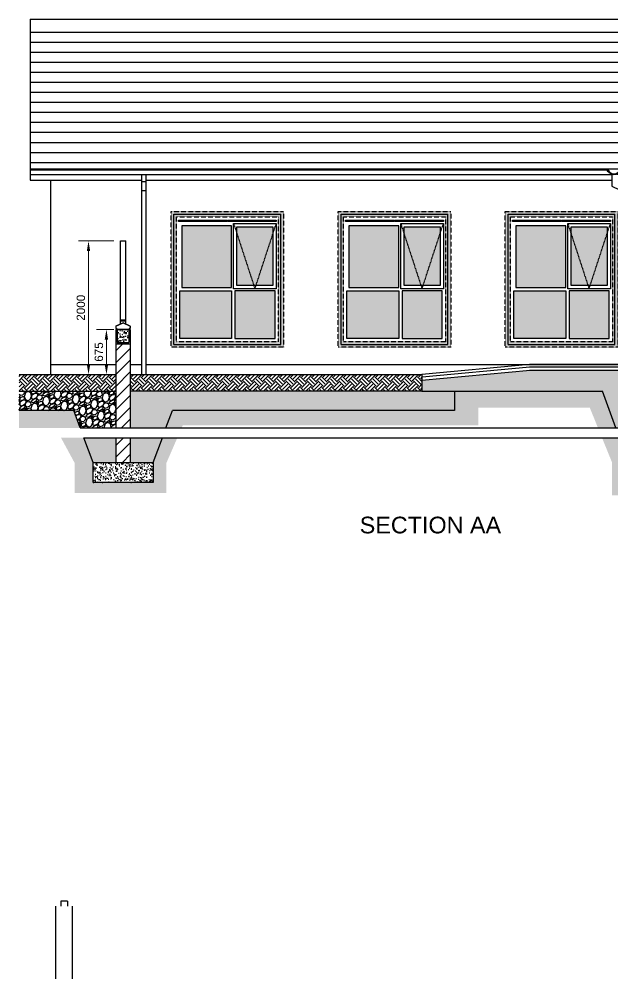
# Model space of a CAD drawing. Header units: inches. Extents: x -48459 to 205009, y 10398 to 54474.
# Drawn here: x -469 to 8413, y 38853 to 53145 of the extents above; entities that cross this region are included whole.
import ezdxf

# ---------------------------------------------------------------- set-up
doc = ezdxf.new("R2010")
doc.units = ezdxf.units.IN
doc.header["$MEASUREMENT"] = 0
for name, pattern in [('14-08 - Household Unit Master X-ref$0$DASHED2', [9.525, 6.35, -3.175]), ('DASHED', [19.05, 12.7, -6.35]), ('HIDDEN', [4.5, 1.5, -1.5, 1.5])]:
    doc.linetypes.add(name, pattern=pattern)
doc.layers.add('.', color=80, linetype='Continuous', lineweight=18)
for name, color, linetype in [('10-095_Xref_Sections$0$AR-Roof', 2, 'Continuous'), ('AA-HATCH', 8, 'Continuous'), ('AR-BRICK', 253, 'Continuous'), ('AR-DOOR-HATCH', 9, 'Continuous'), ('AR-FILL', 8, 'Continuous'), ('AR-FOOTPATH', 2, 'Continuous'), ('AR-FOUNDATION', 6, 'Continuous'), ('AR-Hat', 8, 'Continuous'), ('AR-HIDDEN-OVER', 8, 'DASHED'), ('AR-NEW-WALL', 2, 'Continuous'), ('AR-RAILING', 8, 'Continuous'), ('AR-RAINWATER', 8, 'Continuous'), ('AR-ROOF-LINE', 8, 'Continuous'), ('AR-RWP', 8, 'Continuous'), ('AR-WIND-FRAM', 4, 'Continuous'), ('AR-WIND-SILL', 8, 'Continuous'), ('QSS ELEVATION 2', 2, 'Continuous'), ('QSS ELEVATION 4', 8, 'Continuous')]:
    doc.layers.add(name, color=color, linetype=linetype)
doc.layers.add('AR-GRAVEL', color=252, linetype='Continuous', true_color=0x696969)
doc.styles.add('MS_1.100_5.0mm', font='arial.ttf', dxfattribs={"height": 500})
doc.styles.add('MS_1.50_2.5mm', font='arial.ttf', dxfattribs={"height": 125})
doc.dimstyles.new('MS_1.50_2.5mm', dxfattribs={"dimtxt": 125, "dimasz": 150, "dimexe": 150, "dimexo": 100, "dimgap": 50, "dimtad": 1, "dimtoh": 1, "dimdec": 0, "dimdsep": 46, "dimtxsty": 'MS_1.50_2.5mm', "dimcen": 150, "dimclre": 256, "dimclrt": 4, "dimadec": 0, "dimazin": 0, "dimtfac": 1, "dimtdec": 0, "dimtix": 1, "dimtmove": 2, "dimatfit": 2, "dimfxl": 1, "dimlwd": 18, "dimlwe": 18, "dimarcsym": 0})
pattern_1 = [(258.012788, (24.708, 245.205), (-485.640646, -2358.845727), [26.9072, -2663.8176]), (214.96974, (19.119, 218.885), (1978.4609691, 1373.2050808), [46.1736, -4571.18495]), (162.510447, (-18.718, 192.42), (2832.0508076, -905.2558883), [32.5576, -3223.2065]), (297.27369, (-61.268, 110.119), (-1826.7949192, 3564.1016151), [42.0476, -4162.7116]), (322.833654, (-42, 72.746), (-2066.0254038, 1578.460969), [41.231, -4081.8746]), (27.27369, (-9.144, 47.837), (-3564.1016151, -1826.7949192), [42.0476, -4162.7116]), (67.69424, (28.2295, 67.105), (-1251.6660498, -3032.0508076), [55.6058, -5504.9697]), (102.255328, (49.3346, 118.55), (-987.5644347, 4510.5117767), [52.4976, -5197.2643]), (151.429566, (38.191, 169.851), (-2685.640646, 1451.6660498), [42.19, -4176.8146]), (205.23636, (1.138, 190.028), (2005.2558883, 926.794919), [48.1664, -2360.1525]), (252.397438, (-42.431, 169.492), (-978.4609691, -3105.2558883), [62.2896, -6166.675]), (168.814075, (111.205, 207.387), (-1812.435565, 339.2304845), [21.2602, -2104.769]), (201.469234, (90.349, 211.512), (2451.6660498, 953.5898385), [40.4474, -4004.3023]), (255, (52.71, 196.71), (100, -173.2051), [28.2842, -254.5585]), (233.19859, (28.583, 210.492), (666.025404, 846.410162), [15.2316, -1507.923]), (321.80141, (19.46, 198.296), (-473.20508, 419.615242), [21.5406, -1055.4924]), (60.96376, (36.387, 184.976), (319.615242, 646.410162), [34.9858, -1131.2046]), (191.56505, (53.37, 215.564), (446.41016, 26.79492), [25.2982, -607.1573]), (46.38954, (-81, 140.296), (1432.0508076, 1519.6152423), [35.44, -3508.569]), (100.346176, (-56.555, 165.956), (407.179677, -2305.2558883), [29.7322, -2943.48155]), (323.19859, (33.368, 250.205), (-846.410162, 666.025404), [30.463, -1492.6916]), (13.61046, (57.76, 231.956), (-2032.0508076, -480.3847577), [35.44, -3508.569]), (9.443955, (-19, 32.91), (-1066.025404, -153.589838), [34.176, -1674.62475]), (324.77514, (14.713, 38.517), (-1966.0254038, 1405.2558883), [28.6356, -2834.9286]), (96.80141, (135.1, 78), (-153.589838, 1066.025404), [30.463, -1492.6916]), (47.354025, (131.492, 108.249), (-1851.6660498, -1992.820323), [33.5262, -3319.0847]), (99.443955, (50.23, 29), (153.589838, -1066.025404), [17.088, -1691.71275]), (131.30993, (124.708, 72), (-573.20508, 592.820323), [10.198, -1009.6059]), (195.96376, (117.976, 79.66), (619.61524, 126.79492), [41.231, -783.3901]), (216.009006, (78.335, 68.32), (1632.0508076, 1173.2050808), [38.21, -3782.7846]), (333.69007, (45.387, 169.387), (-373.20508, 246.41016), [28.8444, -692.26586]), (23.157227, (71.2436, 156.6025), (3144.4863729, 1353.5898385), [50.3588, -4985.5125]), (90.945396, (117.545, 176.406), (7.179677, -1612.435565), [20.5912, -2038.5348]), (120, (117.2, 197), (-273.2051, 73.2051), [12, -188]), (150.256437, (71.87, 71.517), (1392.820323, -812.4355653), [27.7848, -2750.704]), (78.012788, (47.746, 85.301), (485.640646, 2358.845727), [53.8144, -2636.9104]), (30, (58.92, 137.94), (73.2051, 273.2051), [52, -148]), (355.304846, (103.956, 163.942), (2432.0508076, -212.4355653), [31.6228, -3130.65486]), (284.054604, (135.473, 161.354), (226.79492, -792.820323), [29.1204, -1426.9016]), (237.645975, (142.545, 133.105), (-2290.8965344, -3632.0508076), [47.413, -4693.8948]), (205.426079, (117.172, 93.0526), (-2351.6660498, -1126.7949192), [50.1598, -4965.8147])]

# ---------------------------------------------------------------- blocks, each defined once
blk = doc.blocks.new('10-095_Xref_Sections$0$GUTTER')
at = {"layer": '10-095_Xref_Sections$0$AR-Roof', "color": 8}
for p, q in [((0, -110), (0, 0)), ((0, 0), (8, 0)), ((8, -16), (8, 0)), ((0, -110), (6, -110)), ((8, -10), (18, -20)), ((8, -16), (15, -23)), ((8, -110), (8, -53)), ((15, -23), (18, -20)), ((165, -44), (167, -37)), ((182, -44), (165, -44)), ((169, -37), (168, -42)), ((174, -52), (170, -52))]:
    blk.add_line(p, q, dxfattribs=at)
blk.add_circle((182, -52), 8, dxfattribs=at)
for centre, radius, start, end in [((6, -106), 4, 270, 317.1447), ((89, -16), 81, 180, 339.7767), ((89, -16), 89, 204.4791, 336.1406), ((39, -132), 37.7, 67.9221, 142.2284), ((168, -37), 1, 71.5554, 162.9214), ((169, -43), 1, 166.0307, 270), ((168, -37), 1, 346.0307, 71.5554)]:
    blk.add_arc(centre, radius, start, end, dxfattribs=at)
blk = doc.blocks.new('*D386')
at = {"layer": 'AR-RAILING', "lineweight": 18, "transparency": 16777216}
for p, q in [((946, 49824), (419, 49824)), ((946, 47824), (419, 47824))]:
    blk.add_line(p, q, dxfattribs=at)
at = {"layer": 'AR-RAILING', "color": 0, "lineweight": 18, "transparency": 16777216}
blk.add_line((569, 49674), (569, 47974), dxfattribs=at)
at = {"layer": 'AR-RAILING', "color": 0, "transparency": 16777216}
for points in [[(544, 49674), (594, 49674), (569, 49824)], [(544, 47974), (594, 47974), (569, 47824)]]:
    blk.add_solid(points, dxfattribs=at)
at = {"layer": 'Defpoints', "color": 0, "transparency": 16777216}
for p in [(1046, 49824), (569, 47824), (1046, 47824)]:
    blk.add_point(p, dxfattribs=at)
at = {"layer": 'AR-RAILING', "color": 4, "transparency": 16777216, "insert": (455, 48824), "char_height": 125, "attachment_point": 5, "rotation": 90, "style": 'MS_1.50_2.5mm'}
blk.add_mtext('2000', dxfattribs=at)
blk = doc.blocks.new('*D387')
at = {"layer": 'AR-RAILING', "lineweight": 18, "transparency": 16777216}
for p, q in [((946, 48499), (687, 48499)), ((946, 47824), (687, 47824))]:
    blk.add_line(p, q, dxfattribs=at)
at = {"layer": 'AR-RAILING', "color": 0, "lineweight": 18, "transparency": 16777216}
blk.add_line((837, 47974), (837, 48349), dxfattribs=at)
at = {"layer": 'AR-RAILING', "color": 0, "transparency": 16777216}
for points in [[(812, 48349), (862, 48349), (837, 48499)], [(812, 47974), (862, 47974), (837, 47824)]]:
    blk.add_solid(points, dxfattribs=at)
at = {"layer": 'Defpoints', "color": 0, "transparency": 16777216}
for p in [(837, 48499), (1046, 48499), (1046, 47824)]:
    blk.add_point(p, dxfattribs=at)
at = {"layer": 'AR-RAILING', "color": 4, "transparency": 16777216, "insert": (724, 48162), "char_height": 125, "attachment_point": 5, "rotation": 90, "style": 'MS_1.50_2.5mm'}
blk.add_mtext('675', dxfattribs=at)
blk = doc.blocks.new('A$Caa643124')
at = {"layer": '.', "true_color": 0xff0000, "transparency": 33554559}
h = blk.add_hatch(color=1, dxfattribs=at)
h.dxf.hatch_style = 1
h.paths.add_polyline_path([(1682, 2033), (0, 2033), (0, 0), (1682, 0)])
h.paths.add_polyline_path([(80, 1953), (1602, 1953), (1602, 80), (80, 80)], flags=16)
at = {"layer": 'AR-DOOR-HATCH'}
h = blk.add_hatch(color=254, dxfattribs=at)
h.paths.add_polyline_path([(904, 130), (130, 130), (130, 845), (904, 845)])
h.paths.add_polyline_path([(1554, 845), (954, 845), (954, 130), (1554, 130)])
h.paths.add_polyline_path([(1523, 1803), (984, 1803), (984, 925), (1523, 925)])
h.paths.add_polyline_path([(904, 1820), (160, 1820), (160, 895), (904, 895)])
at = {"color": 252, "linetype": '14-08 - Household Unit Master X-ref$0$DASHED2', "ltscale": 0.5}
for points in [[(1683, 0), (0, 0), (0, 2033), (1683, 2033)], [(1602, 80), (80, 80), (80, 1953), (1602, 1953)]]:
    blk.add_lwpolyline(points, close=True, dxfattribs=at)
at = {"layer": 'AR-HIDDEN-OVER', "linetype": 'HIDDEN'}
blk.add_lwpolyline([(934, 1853), (1253, 875), (1573, 1853)], dxfattribs=at)
at = {"layer": 'QSS ELEVATION 2', "color": 4}
for p, q in [((42, 42), (42, 1992)), ((42, 1992), (1641, 1992)), ((1641, 42), (1641, 1992)), ((42, 42), (1641, 42))]:
    blk.add_line(p, q, dxfattribs=at)
at = {"layer": 'QSS ELEVATION 4'}
for points in [[(110, 1903), (836, 1903), (836, 1883), (110, 1883)], [(846, 1903), (1573, 1903), (1573, 1883), (846, 1883)], [(904, 1820), (160, 1820), (160, 895), (904, 895)], [(904, 1820), (160, 1820), (160, 895), (904, 895)], [(1573, 875), (934, 875), (934, 1853), (1573, 1853)], [(1523, 925), (984, 925), (984, 1803), (1523, 1803)], [(904, 130), (130, 130), (130, 845), (904, 845)], [(1554, 845), (954, 845), (954, 130), (1554, 130)]]:
    blk.add_lwpolyline(points, close=True, dxfattribs=at)
blk = doc.blocks.new('A$C0193daba')
at = {"layer": '.', "true_color": 0xffff00, "transparency": 33554559}
h = blk.add_hatch(color=2, dxfattribs=at)
h.dxf.hatch_style = 1
h.paths.add_polyline_path([(1682, 2033), (0, 2033), (0, 0), (1682, 0)])
h.paths.add_polyline_path([(80, 1953), (1602, 1953), (1602, 80), (80, 80)], flags=16)
at = {"layer": 'AR-DOOR-HATCH'}
h = blk.add_hatch(color=254, dxfattribs=at)
h.paths.add_polyline_path([(904, 130), (130, 130), (130, 845), (904, 845)])
h.paths.add_polyline_path([(1554, 845), (954, 845), (954, 130), (1554, 130)])
h.paths.add_polyline_path([(1523, 1803), (984, 1803), (984, 925), (1523, 925)])
h.paths.add_polyline_path([(904, 1820), (160, 1820), (160, 895), (904, 895)])
at = {"color": 252, "linetype": '14-08 - Household Unit Master X-ref$0$DASHED2', "ltscale": 0.5}
for points in [[(1683, 0), (0, 0), (0, 2033), (1683, 2033)], [(1602, 80), (80, 80), (80, 1953), (1602, 1953)]]:
    blk.add_lwpolyline(points, close=True, dxfattribs=at)
at = {"layer": 'AR-HIDDEN-OVER', "linetype": 'HIDDEN'}
blk.add_lwpolyline([(934, 1853), (1253, 875), (1573, 1853)], dxfattribs=at)
at = {"layer": 'QSS ELEVATION 2', "color": 4}
for p, q in [((42, 42), (42, 1992)), ((42, 1992), (1641, 1992)), ((1641, 42), (1641, 1992)), ((42, 42), (1641, 42))]:
    blk.add_line(p, q, dxfattribs=at)
at = {"layer": 'QSS ELEVATION 4'}
for points in [[(110, 1903), (836, 1903), (836, 1883), (110, 1883)], [(846, 1903), (1573, 1903), (1573, 1883), (846, 1883)], [(904, 1820), (160, 1820), (160, 895), (904, 895)], [(904, 1820), (160, 1820), (160, 895), (904, 895)], [(1573, 875), (934, 875), (934, 1853), (1573, 1853)], [(1523, 925), (984, 925), (984, 1803), (1523, 1803)], [(904, 130), (130, 130), (130, 845), (904, 845)], [(1554, 845), (954, 845), (954, 130), (1554, 130)]]:
    blk.add_lwpolyline(points, close=True, dxfattribs=at)
blk = doc.blocks.new('A$C84c2942f')
at = {"layer": '.', "true_color": 0x0000ff, "transparency": 33554559}
h = blk.add_hatch(color=5, dxfattribs=at)
h.dxf.hatch_style = 1
h.paths.add_polyline_path([(1682, 2033), (0, 2033), (0, 0), (1682, 0)])
h.paths.add_polyline_path([(80, 1953), (1602, 1953), (1602, 80), (80, 80)], flags=16)
at = {"layer": 'AR-DOOR-HATCH'}
h = blk.add_hatch(color=254, dxfattribs=at)
h.paths.add_polyline_path([(904, 130), (130, 130), (130, 845), (904, 845)])
h.paths.add_polyline_path([(1554, 845), (954, 845), (954, 130), (1554, 130)])
h.paths.add_polyline_path([(1523, 1803), (984, 1803), (984, 925), (1523, 925)])
h.paths.add_polyline_path([(904, 1820), (160, 1820), (160, 895), (904, 895)])
at = {"color": 252, "linetype": '14-08 - Household Unit Master X-ref$0$DASHED2', "ltscale": 0.5}
for points in [[(1683, 0), (0, 0), (0, 2033), (1683, 2033)], [(1602, 80), (80, 80), (80, 1953), (1602, 1953)]]:
    blk.add_lwpolyline(points, close=True, dxfattribs=at)
at = {"layer": 'AR-HIDDEN-OVER', "linetype": 'HIDDEN'}
blk.add_lwpolyline([(934, 1853), (1253, 875), (1573, 1853)], dxfattribs=at)
at = {"layer": 'QSS ELEVATION 2', "color": 4}
for p, q in [((42, 42), (42, 1992)), ((42, 1992), (1641, 1992)), ((1641, 42), (1641, 1992)), ((42, 42), (1641, 42))]:
    blk.add_line(p, q, dxfattribs=at)
at = {"layer": 'QSS ELEVATION 4'}
for points in [[(110, 1903), (836, 1903), (836, 1883), (110, 1883)], [(846, 1903), (1573, 1903), (1573, 1883), (846, 1883)], [(904, 1820), (160, 1820), (160, 895), (904, 895)], [(904, 1820), (160, 1820), (160, 895), (904, 895)], [(1573, 875), (934, 875), (934, 1853), (1573, 1853)], [(1523, 925), (984, 925), (984, 1803), (1523, 1803)], [(904, 130), (130, 130), (130, 845), (904, 845)], [(1554, 845), (954, 845), (954, 130), (1554, 130)]]:
    blk.add_lwpolyline(points, close=True, dxfattribs=at)

msp = doc.modelspace()

# ---------------------------------------------------------------- hatches: boundary and pattern name
at = {"layer": '.', "transparency": 33554559}
h = msp.add_hatch(dxfattribs=at)
h.set_pattern_fill('ANSI31', color=8, scale=1000)
h.paths.add_polyline_path([(978.9, 48284.2), (1193.9, 48284.2), (1193.9, 47026), (978.9, 47026)])
h.paths.add_polyline_path([(978.9, 46878.8), (1193.9, 46878.8), (1193.9, 46506.8), (978.9, 46506.8)])
at = {"layer": 'AR-BRICK', "transparency": 33554687}
h = msp.add_hatch(dxfattribs=at)
h.set_pattern_fill('ANSI31', color=254, scale=1200, angle=135)
h.paths.add_polyline_path([(10393.3, 52000.8), (10383.4, 52021.9), (10672.9, 52156.5), (10664.3, 52174.5), (10952.9, 52311.4), (10944.8, 52328.3), (11232.7, 52466.4), (11223.7, 52485.4), (11512.2, 52622.3), (11503.2, 52641.2), (11791.8, 52777.9), (11782.7, 52797.4), (12072, 52933.5), (12063.1, 52954.1), (12191.3, 53009.3), (-301.6, 53009.3), (-301.6, 50904.9), (8505.9, 50904.9), (8510.1, 50909.1), (8510.1, 50929.1), (8539, 50929.1), (8548.2, 50904.9), (8802.7, 51046.3), (8784.2, 51078.9), (8775.9, 51080), (8462.6, 50934.1), (8455, 50950.4), (8835.7, 51127.7), (8859, 51077.6), (9032.9, 51174.2), (9050.1, 51213.3), (9092.3, 51207.2), (9332.2, 51340.5), (9309.2, 51381.9), (8992.1, 51234.3), (8984.5, 51250.6), (9273.9, 51385.4), (9265.4, 51402.9), (9552.4, 51541.9), (9543.6, 51561.3), (9832.8, 51691.5), (9823.8, 51710.9), (10113, 51846.6), (10104.2, 51865.4)])
h.paths.add_polyline_path([(8689.1, 51097.2), (9072.4, 51269.1), (9084.6, 51241.7), (9068.2, 51234.3), (8696.5, 51080.8)], flags=16)
at = {"layer": 'AR-Hat', "transparency": 33554559}
h = msp.add_hatch(dxfattribs=at)
h.set_pattern_fill('AR-CONC', color=8, scale=15)
h.set_pattern_definition([(50, (10214.24, 0), (107.58903, -9.41282), [11.25, -123.75]), (355, (10214.24, 0), (-20.8127, 112.82882), [9, -99]), (100.45144, (10223.21, -0.78), (86.77633, 103.416), [9.56103, -105.17132]), (46.1842, (10214.24, 30), (160.0862, -24.8279), [16.875, -185.625]), (96.63564, (10227.58, 27.93), (140.1993, 146.1178), [14.34155, -157.75706]), (351.18416, (10214.24, 30), (140.1993, 146.1178), [13.5, -148.5]), (21, (10229.24, 22.5), (89.53606, -60.39283), [11.25, -123.75]), (326, (10229.24, 22.5), (36.4973, 108.7725), [9, -99]), (71.45144, (10236.7, 17.47), (126.03336, 48.37967), [9.56103, -105.17132]), (37.5, (10214.24, 0), (1.823978, 49.934078), [0, -97.8, 0, -100.5, 0, -99.375]), (7.5, (10214.24, 0), (39.46043, 59.161757), [0, -57.3, 0, -95.55, 0, -37.875]), (327.5, (10180.79, 0), (80.073365, -3.38323), [0, -37.5, 0, -117, 0, -155.25]), (317.5, (10165.79, 0), (87.47793, 15.01575), [0, -48.75, 0, -77.7, 0, -110.25])])
h.paths.add_polyline_path([(1173.9, 48499.2), (998.9, 48499.2), (998.9, 48304.2), (1173.9, 48304.2)])
h = msp.add_hatch(dxfattribs=at)
h.set_pattern_fill('GRAVEL', color=8, scale=200, angle=30)
h.set_pattern_definition(pattern_1)
h.paths.add_polyline_path([(8966.7, 47849.2), (8961.6, 47849.2), (8961.6, 47846.2), (8862.6, 47846.2), (8862.6, 47883.8), (7170.9, 47883.8), (5557.4, 47733.8), (5557.4, 47574.2), (8255.8, 47574.2), (8457.9, 47026), (8866.7, 47026), (8866.7, 47724.2), (8966.7, 47724.2)])
h = msp.add_hatch(dxfattribs=at)
h.set_pattern_fill('EARTH', color=8, scale=450, angle=45)
h.paths.add_polyline_path([(978.9, 47574.2), (978.9, 47824.2), (-469.3, 47824.2), (-469.3, 47574.2)])
h = msp.add_hatch(dxfattribs=at)
h.set_pattern_fill('EARTH', color=8, scale=450, angle=45)
h.paths.add_polyline_path([(5557.4, 47824.2), (1193.9, 47824.2), (1193.9, 47574.2), (5557.4, 47574.2)])
h = msp.add_hatch(dxfattribs=at)
h.set_pattern_fill('GRAVEL', color=8, scale=200, angle=30)
h.set_pattern_definition(pattern_1)
h.paths.add_polyline_path([(-469.3, 47574.2), (-469.3, 47284.7), (349.7, 47284.7), (445, 47026), (978.9, 47026), (978.9, 47574.2)])
h = msp.add_hatch(dxfattribs=at)
h.set_pattern_fill('EARTH', color=8, scale=600, angle=45)
h.paths.add_polyline_path([(6400.4, 47331.1), (8066.5, 47331.1), (8190.3, 47026), (8457.9, 47026), (8255.8, 47574.2), (6045.9, 47574.2), (6045.9, 47284.7), (1823.1, 47284.7), (1727.8, 47026), (1962.3, 47026), (1978.5, 47063.3), (6400.4, 47063.3)])
h.paths.add_polyline_path([(8512.1, 46878.8), (8250.1, 46878.8), (8401.2, 46506.8), (8401.2, 46015.3), (9788.8, 46015.3), (9788.8, 46506.8), (9944.4, 46878.8), (9686.3, 46878.8), (9549.2, 46506.8), (9549.2, 46206.8), (8649.2, 46206.8), (8649.2, 46506.8)])
h.paths.add_polyline_path([(499.3, 46878.8), (157, 46878.8), (360.3, 46503.3), (360.3, 46053), (1735.1, 46053), (1735.1, 46503.3), (1898.3, 46878.8), (1673.5, 46878.8), (1536.4, 46506.8), (1536.4, 46206.8), (636.4, 46206.8), (636.4, 46506.8)])
h.paths.add_polyline_path([(-469.3, 47026), (445, 47026), (349.7, 47284.7), (-469.3, 47284.7)])
h = msp.add_hatch(dxfattribs=at)
h.set_pattern_fill('GRAVEL', color=8, scale=200, angle=30)
h.set_pattern_definition(pattern_1)
h.paths.add_polyline_path([(6045.9, 47574.2), (5557.4, 47574.2), (1193.9, 47574.2), (1193.9, 47026), (1727.8, 47026), (1823.1, 47284.7), (6045.9, 47284.7)])
h.paths.add_polyline_path([(1673.5, 46878.8), (1193.9, 46878.8), (1193.9, 46506.8), (1536.4, 46506.8)])
h.paths.add_polyline_path([(978.9, 46878.8), (499.3, 46878.8), (636.4, 46506.8), (978.9, 46506.8)])
h = msp.add_hatch(dxfattribs=at)
h.set_pattern_fill('AR-CONC', color=8, scale=15)
h.set_pattern_definition([(50, (-14483.72, 0), (107.58903, -9.41282), [11.25, -123.75]), (355, (-14483.72, 0), (-20.8127, 112.82882), [9, -99]), (100.45144, (-14474.75, -0.78), (86.77633, 103.416), [9.56103, -105.17132]), (46.1842, (-14483.72, 30), (160.0862, -24.8279), [16.875, -185.625]), (96.63564, (-14470.38, 27.93), (140.1993, 146.1178), [14.34155, -157.75706]), (351.18416, (-14483.72, 30), (140.1993, 146.1178), [13.5, -148.5]), (21, (-14468.72, 22.5), (89.53606, -60.39283), [11.25, -123.75]), (326, (-14468.72, 22.5), (36.4973, 108.7725), [9, -99]), (71.45144, (-14461.26, 17.47), (126.03336, 48.37967), [9.56103, -105.17132]), (37.5, (-14483.717, 0), (1.823978, 49.934078), [0, -97.8, 0, -100.5, 0, -99.375]), (7.5, (-14483.717, 0), (39.46043, 59.161757), [0, -57.3, 0, -95.55, 0, -37.875]), (327.5, (-14517.167, 0), (80.073365, -3.38323), [0, -37.5, 0, -117, 0, -155.25]), (317.5, (-14532.17, 0), (87.47793, 15.01575), [0, -48.75, 0, -77.7, 0, -110.25])])
h.paths.add_polyline_path([(1536.4, 46506.8), (636.4, 46506.8), (636.4, 46206.8), (1536.4, 46206.8)])

# ---------------------------------------------------------------- linework, layer by layer
at = {"layer": 'AA-HATCH'}
for p, q in [((80.1, 35667.4), (80.1, 39867.4)), ((330.1, 37063.1), (330.1, 39867.4))]:
    msp.add_line(p, q, dxfattribs=at)
at = {"layer": 'AR-FILL'}
for p, q in [((7175.1, 47884.2), (5557.4, 47733.8)), ((8866.9, 47883.8), (7166.7, 47883.8)), ((5557.4, 47824.2), (5557.4, 47574.2)), ((-469.3, 47574.2), (978.9, 47574.2)), ((5557.4, 47574.2), (1193.9, 47574.2)), ((5557.4, 47574.2), (8255.8, 47574.2)), ((8457.9, 47026), (8255.8, 47574.2)), ((445, 47026), (349.7, 47284.7)), ((1727.8, 47026), (1823.1, 47284.7)), ((445, 47026), (16211.5, 47026)), ((499.3, 46878.8), (16157.2, 46878.8)), ((636.4, 46506.8), (499.3, 46878.8)), ((1536.4, 46506.8), (1673.5, 46878.8))]:
    msp.add_line(p, q, dxfattribs=at)
at = {"layer": 'AR-FOOTPATH'}
for p, q in [((7166.7, 47973.8), (5557.4, 47824.2)), ((7170.4, 47934), (5561.1, 47784.4)), ((8866.9, 47973.8), (7166.7, 47973.8)), ((8866.9, 47933.8), (7166.7, 47933.8)), ((-469.3, 47824.2), (978.9, 47824.2)), ((1193.9, 47824.2), (5557.4, 47824.2))]:
    msp.add_line(p, q, dxfattribs=at)
at = {"layer": 'AR-FOUNDATION'}
msp.add_lwpolyline([(636.4, 46506.8), (1536.4, 46506.8), (1536.4, 46206.8), (636.4, 46206.8), (636.4, 46506.8)], dxfattribs=at)
at = {"layer": 'AR-GRAVEL'}
for points in [[(1193.9, 48549.2), (1193.9, 48549.2), (1086.4, 48599.2), (978.9, 48549.2), (978.9, 48514.2), (993.9, 48514.2), (993.9, 48499.2), (993.9, 48499.2), (978.9, 48499.2)], [(978.9, 48549.2), (978.9, 48549.2), (1086.4, 48599.2), (1193.9, 48549.2), (1193.9, 48514.2), (1178.9, 48514.2), (1178.9, 48499.2), (1178.9, 48499.2), (1193.9, 48499.2)]]:
    msp.add_lwpolyline(points, dxfattribs=at)
at = {"layer": 'AR-Hat'}
for p, q in [((-1.6, 47974.2), (978.9, 47974.2)), ((7166.7, 47974.2), (5557.4, 47824.2)), ((6045.9, 47574.2), (6045.9, 47284.7)), ((349.7, 47284.7), (-469.3, 47284.7)), ((6045.9, 47284.7), (1823.1, 47284.7))]:
    msp.add_line(p, q, dxfattribs=at)
for points in [[(1193.9, 47974.2), (1363.4, 47974.2)], [(1428.4, 47974.2), (10005.2, 47974.2)]]:
    msp.add_lwpolyline(points, dxfattribs=at)
at = {"layer": 'AR-NEW-WALL', "color": 8}
msp.add_line((-1.6, 50731.7), (-1.6, 47824.2), dxfattribs=at)
at = {"layer": 'AR-NEW-WALL'}
for p, q in [((978.9, 48499.2), (978.9, 47026)), ((1193.9, 48499.2), (978.9, 48499.2)), ((978.9, 48499.2), (1193.9, 48499.2)), ((998.9, 48499.2), (998.9, 48304.2)), ((1173.9, 48499.2), (1173.9, 48304.2)), ((1193.9, 48499.2), (1193.9, 47026)), ((978.9, 48284.2), (1193.9, 48284.2)), ((998.9, 48304.2), (1173.9, 48304.2)), ((978.9, 46878.8), (978.9, 46506.8)), ((1193.9, 46878.8), (1193.9, 46506.8))]:
    msp.add_line(p, q, dxfattribs=at)
at = {"layer": 'AR-RAINWATER'}
msp.add_line((1046.4, 49824.2), (1126.4, 49824.2), dxfattribs=at)
for points in [[(1046.4, 48580.6), (1046.4, 49824.2)], [(1126.4, 48580.6), (1126.4, 49824.2)]]:
    msp.add_lwpolyline(points, dxfattribs=at)
msp.add_lwpolyline([(1126.4, 48637.2), (1046.4, 48637.2), (1046.4, 48629.2), (1126.4, 48629.2)], close=True, dxfattribs=at)
at = {"layer": 'AR-ROOF-LINE'}
for p, q in [((-301.6, 53145), (12335.1, 53145)), ((-301.6, 53145), (-301.6, 50731.7)), ((-301.6, 50904.9), (8548.2, 50904.9)), ((-301.6, 50731.7), (1363.4, 50732)), ((1428.4, 50732), (8396.1, 50733.2))]:
    msp.add_line(p, q, dxfattribs=at)
at = {"layer": 'AR-RWP', "linetype": 'Continuous'}
for p, q in [((8349.6, 50883.3), (-301.6, 50883.3)), ((8396.1, 50814.5), (-301.6, 50814.5)), ((8396.1, 50820.8), (8396.1, 50643.8)), ((8396.1, 50643.8), (8785, 50458.4))]:
    msp.add_line(p, q, dxfattribs=at)
at = {"layer": 'AR-RWP'}
for p, q in [((1363.4, 50814.5), (1363.4, 47824.2)), ((1428.4, 50814.5), (1428.4, 47824.2)), ((1363.4, 50712.1), (1428.4, 50712.1)), ((1363.4, 50578.4), (1428.4, 50578.4))]:
    msp.add_line(p, q, dxfattribs=at)
at = {"layer": 'AR-WIND-FRAM'}
for p, q in [((255.1, 39942.4), (155.1, 39942.4)), ((155.1, 39942.4), (155.1, 39867.4)), ((255.1, 39942.4), (255.1, 39867.4))]:
    msp.add_line(p, q, dxfattribs=at)

# ---------------------------------------------------------------- block references
at = {"layer": 'AR-RWP', "linetype": 'Continuous', "xscale": -1, "rotation": 359.9999999999947}
msp.add_blockref('10-095_Xref_Sections$0$GUTTER', (8518.1, 50919.1), dxfattribs=at)
at = {"layer": 'AR-WIND-SILL'}
for name, p in [('A$Caa643124', (1805, 48232.7)), ('A$C0193daba', (4304.7, 48232.7)), ('A$C84c2942f', (6803.5, 48232.7))]:
    msp.add_blockref(name, p, dxfattribs=at)

# ---------------------------------------------------------------- texts
at = {"layer": 'Defpoints', "insert": (2990.3, 45696.8), "char_height": 250, "attachment_point": 1, "style": 'MS_1.100_5.0mm'}
msp.add_mtext_dynamic_manual_height_columns('\\pxqc;SECTION AA', width=5386.081, gutter_width=5000, heights=[0], dxfattribs=at)

# ---------------------------------------------------------------- dimensions: what is measured, and where the dimension line sits
at = {"layer": 'AR-RAILING'}
for p1, p2, distance, picture, middle in [((1046.4, 49824.2), (1046.4, 47824.2), -477.5, '*D386', (455.1, 48824.2)), ((1046.4, 47824.2), (1046.4, 48499.2), 209, '*D387', (723.6, 48161.7))]:
    dim = msp.add_aligned_dim(p1=p1, p2=p2, distance=distance, dimstyle='MS_1.50_2.5mm', dxfattribs=at)
    dim.commit()
    dim.dimension.update_dxf_attribs({"geometry": picture, "text_midpoint": middle})

doc.saveas('drawing.dxf')
